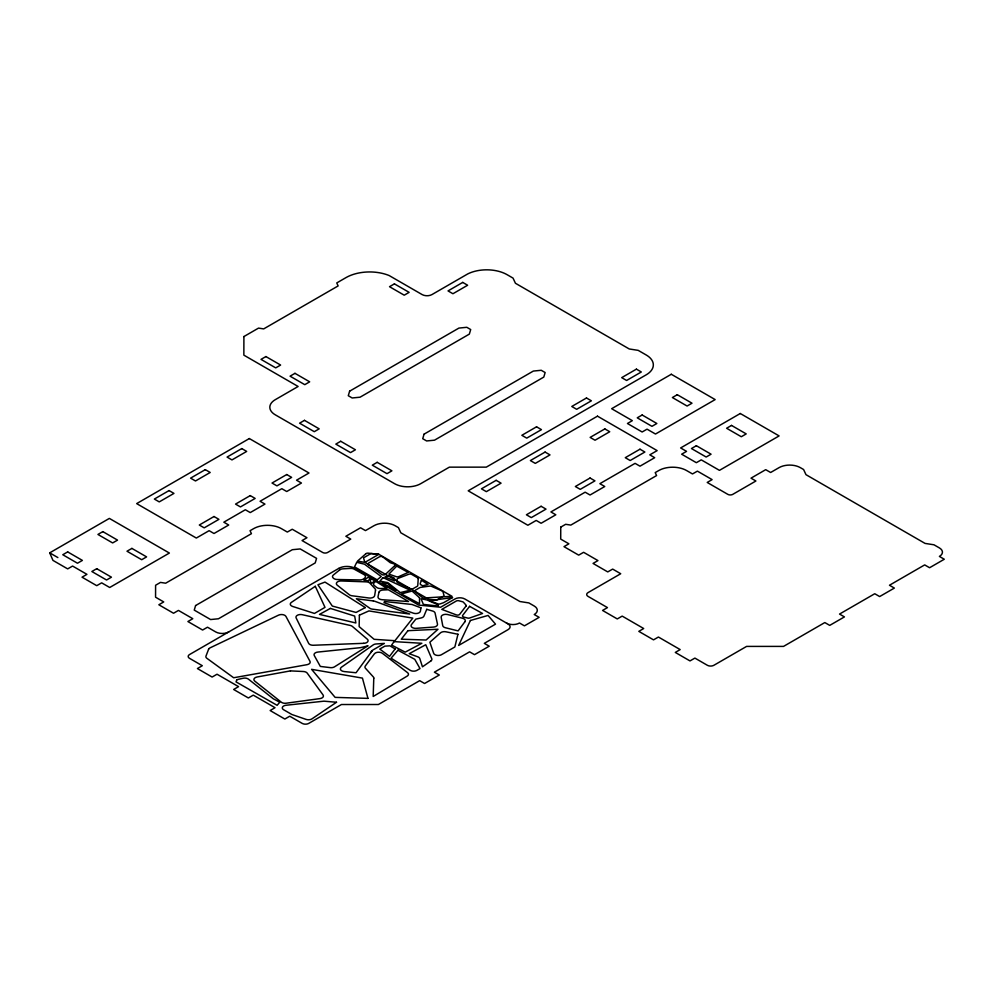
<?xml version="1.0" encoding="UTF-8"?>
<svg xmlns="http://www.w3.org/2000/svg" width="994" height="994" viewBox="0 0 994 994"><rect width="100%" height="100%" fill="white"/><g stroke="black" fill="none" stroke-linecap="round" stroke-linejoin="round"><path stroke-width="1.49" d="M370.787 652.611L371.831 650.635M49.7 552.85L109.365 518.408L169.378 553.049L109.713 587.491L101.649 582.844L96.741 585.677L82.03 577.179L86.938 574.346L72.587 566.058L67.679 568.891L52.968 560.405L49.7 552.85L57.876 557.572M506.455 623.014A9.244 5.343 0 0 0 519.527 623.014L524.434 625.847L539.146 617.349L534.238 614.528A10.4 6.001 0 0 0 534.238 606.029L528.833 602.911L519.899 601.519L400.831 532.784L398.432 527.628L395.165 525.739A15.022 8.673 0 0 0 373.918 525.739L365.469 530.61L360.561 527.777L345.85 536.275L350.758 539.108L327.598 552.478A3.467 2 0 0 1 322.69 552.478L302.052 540.562L306.96 537.729L292.248 529.243L287.341 532.063L281.414 528.646A19.644 11.344 0 0 0 253.632 528.646L250.053 530.709L251.432 533.679L165.663 583.205L160.506 582.409L155.598 585.242L155.561 597.208L163.737 601.929L158.829 604.762L173.54 613.248L178.448 610.415L192.799 618.703L187.891 621.536L202.602 630.034L207.51 627.202L215.686 631.923A9.244 5.343 0 0 0 228.757 631.923M243.903 336.556L243.853 355.144L298.125 386.48L275.239 399.7A18.488 10.673 0 0 0 275.239 414.796L394.568 483.68A18.488 10.673 0 0 0 420.723 483.68L449.35 467.155L486.302 467.143L646.224 374.813A24.278 14.015 0 0 0 646.224 354.995L638.185 350.36L629.252 348.969L515.439 283.265L513.041 278.109L507.139 274.704A28.901 16.687 0 0 0 467.689 273.946L431.943 294.584A6.933 4.001 0 0 1 422.139 294.584L389.188 275.562A33.523 19.358 0 0 0 345.987 277.612L336.755 282.942L338.134 285.924L263.683 328.902L258.527 328.107L243.903 336.556M560.753 527.131L560.715 539.096L568.891 543.817L563.983 546.65L578.694 555.137L583.602 552.304L597.953 560.591L593.045 563.424L607.756 571.923L612.664 569.09L620.728 573.737L588.038 592.61A4.622 2.671 0 0 0 588.038 596.388L607.471 607.607L602.563 610.44L617.274 618.939L622.182 616.106L643.702 628.531L638.807 631.364L653.518 639.863L658.413 637.03L680.182 649.591L675.286 652.424L689.998 660.923L694.893 658.09L707.355 665.284A4.622 2.671 0 0 0 713.891 665.284L746.593 646.411L783.545 646.398L824.821 622.555L829.729 625.388L844.44 616.901L839.532 614.068L874.757 593.729L879.653 596.562L894.364 588.075L889.468 585.242L924.681 564.903L929.589 567.736L944.3 559.237L939.392 556.416A10.4 6.001 0 0 0 939.392 547.918L933.987 544.799L925.054 543.407L805.985 474.672L803.587 469.516L800.319 467.627A15.022 8.673 0 0 0 779.072 467.627L770.623 472.498L765.715 469.665L751.004 478.164L755.912 480.997L732.752 494.366A3.467 2 0 0 1 727.844 494.366L707.206 482.45L712.114 479.617L697.403 471.131L692.495 473.952L686.568 470.535A19.644 11.344 0 0 0 658.786 470.535L655.208 472.597L656.587 475.567L570.817 525.093L565.661 524.298L560.753 527.131M419.543 597.804L419.518 603.681L401.315 593.965L412.075 591.045L419.543 597.804M359.381 615.162L359.145 626.618L374.142 639.316L394.929 640.708L412.808 618.106L368.936 610.912L359.381 615.162M373.781 678.144L373.185 696.483L407.18 676.094A4.622 2.671 0 0 0 407.54 672.64L382.33 653.269A4.622 2.671 0 0 0 374.39 653.816L365.332 665.992A4.622 2.671 0 0 0 365.481 668.291L373.259 676.852A4.622 2.671 0 0 1 373.781 678.144M418.226 578.781L417.766 585.491A2.311 1.329 0 0 1 417.082 586.385L413.243 588.597A2.311 1.329 0 0 1 410.124 588.672L397.687 582.646A2.311 1.329 0 0 1 396.867 581.54L397.091 579.378A2.311 1.329 0 0 1 398.122 578.359L408.782 574.246A2.311 1.329 0 0 1 411.702 574.408L417.542 577.787A2.311 1.329 0 0 1 418.226 578.781M420.947 607.843L420.425 611.148A4.622 2.671 0 0 1 413.38 613.174L384.019 602.675L384.504 601.494L412.013 604.476L420.947 607.843M375.521 590.237L374.639 595.654A4.622 2.671 0 0 1 369.01 598.015L352.025 595.766A4.622 2.671 0 0 1 349.316 594.735L337.264 585.205A4.622 2.671 0 0 1 336.941 582.347A4.622 2.671 0 0 1 341.277 580.968L366.214 581.863A4.622 2.671 0 0 1 370.017 583.279L375.011 588.734A4.622 2.671 0 0 1 375.521 590.237M378.925 592.337L378.018 596.735A4.622 2.671 0 0 0 382.069 599.705L408.571 601.532L388.319 589.765L383.162 590.001A4.622 2.671 0 0 0 378.925 592.337M457.948 634.259L454.842 646.982L441.485 654.686A4.622 2.671 0 0 1 436.875 655.357A4.622 2.671 0 0 1 433.682 653.319L429.868 642.223L440.516 632.843A4.622 2.671 0 0 1 445.921 631.799L457.948 634.259M195.594 605.557L194.252 610.105L210.604 619.548L218.481 618.765L315.21 562.927L316.564 558.367L300.213 548.937L292.335 549.707L195.594 605.557M349.627 391.176L348.285 395.724L352.174 397.973L360.052 397.202L469.342 334.108L470.684 329.548L466.795 327.299L458.917 328.082L349.627 391.176M424.065 434.154L422.723 438.714L426.625 440.951L434.502 440.18L543.793 377.086L545.134 372.539L541.245 370.29L533.356 371.06L424.065 434.154M421.406 580.198L420.251 583.54A2.311 1.329 0 0 0 420.884 584.745L422.698 585.801L428.041 584.46L421.406 580.198M371.085 578.67L370.476 580.347A4.622 2.671 0 0 0 370.737 581.925L371.756 583.341L374.663 580.782L371.085 578.67M236.845 679.71L236.038 681.884L277.115 705.318L279.761 702.224L273.338 698.807L248.45 679.163A4.622 2.671 0 0 0 242.983 678.268L236.845 679.71M208.591 649.293L205.994 656.065A4.622 2.671 0 0 0 206.889 658.301L233.665 677.759L306.935 664.7A4.622 2.671 0 0 0 309.991 661.358L285.937 616.404A4.622 2.671 0 0 0 278.568 615.137L210.156 647.815A4.622 2.671 0 0 0 208.591 649.293M369.818 577.874L368.65 580.844L363.841 580.21L368.451 577.092L369.818 577.874M426.749 609.334L423.941 616.094A4.622 2.671 0 0 1 421.083 617.957L415.852 619.113L411.491 624.567A4.622 2.671 0 0 0 411.951 627.264A4.622 2.671 0 0 0 416.262 628.332L433.471 627.077A4.622 2.671 0 0 0 437.484 624.095L435.074 613.074A4.622 2.671 0 0 0 432.564 611.024L426.749 609.334M470.411 620.48L458.656 645.429L495.509 624.145L488.079 615.448L470.411 620.48M356.722 562.331L354.523 566.853L377.148 579.837L381.211 576.532L364.475 564.17L356.722 562.331M394.059 641.615L391.611 645.081L405.192 652.139L421.841 643.292L394.059 641.615M372.191 650.71L356.038 672.752L344.172 671.559A4.622 2.671 0 0 1 341.402 667.235L373.185 644.92A4.622 2.671 0 0 1 376.204 643.963L384.355 643.404L373.172 649.865A4.622 2.671 0 0 0 372.191 650.71M464.919 621.722L458.11 630.892L445.511 627.773A4.622 2.671 0 0 1 442.728 625.599L441.162 617.274A4.622 2.671 0 0 1 447.573 614.528L462.483 618.218A4.622 2.671 0 0 1 464.919 621.722M395.115 648.933L389.561 656.363L379.77 649.082L384.889 646.125L389.946 645.839L395.115 648.933M465.975 606.116L459.7 614.317A2.311 1.329 0 0 1 456.308 614.888L441.808 609.384L456.283 601.035A2.311 1.329 0 0 1 458.893 600.774L462.421 601.718A2.311 1.329 0 0 1 463.49 602.302L465.9 604.948A2.311 1.329 0 0 1 465.975 606.116M469.59 606.328L462.695 615.348A2.311 1.329 0 0 0 463.875 617.112L467.615 618.057A2.311 1.329 0 0 0 469.752 617.982L482.55 613.472L469.59 606.328M407.925 630.681L401.303 639.192L426.091 640.024L438.006 629.252L407.925 630.681M397.985 650.238L391.089 658.177L410.187 670.291A4.622 2.671 0 0 0 416.884 670.391L420.015 668.577L414.771 659.32L397.985 650.238M383.112 577.626L379.857 581.117L387.759 582.621L400.222 592.598L410.087 590.225L383.112 577.626M396.73 566.12L388.853 574.11L396.246 576.669A2.311 1.329 0 0 0 398.855 576.582L408.223 572.407L396.73 566.12M375.645 581.316L374.204 582.695A4.622 2.671 0 0 0 374.44 585.652L376.701 587.429A4.622 2.671 0 0 0 380.603 588.523L387.026 588.386L375.645 581.316M394.73 565.723L385.448 574.321A2.311 1.329 0 0 1 381.671 574.433L368.575 564.741A2.311 1.329 0 0 1 368.762 562.977L379.41 556.826A2.311 1.329 0 0 1 382.889 556.975L390.008 562.505A2.311 1.329 0 0 0 390.779 562.89L393.86 563.834A2.311 1.329 0 0 1 394.73 565.723M365.867 553.745L357.529 561.076L363.531 562.157A2.311 1.329 0 0 0 365.854 561.821L378.851 554.317L451.959 596.276L423.009 598.065L415.33 591.79A2.311 1.329 0 0 1 415.579 590.088L419.716 587.69A2.311 1.329 0 0 1 420.81 587.342L429.545 586.125A2.311 1.329 0 0 1 431.483 586.348L442.777 591.231L444.119 595.779L436.677 600.078L428.799 599.307L364.86 562.393L363.518 557.845L370.961 553.546L378.851 554.317L368.227 553.173A2.311 1.329 0 0 0 365.867 553.745M339.613 569.96L333.363 575.017A4.622 2.671 0 0 0 333.176 577.949A11.717 6.759 0 0 0 333.649 578.396A4.622 2.671 0 0 0 337.252 579.502L359.766 579.937A4.622 2.671 0 0 0 363.58 578.893L364.525 578.185A4.622 2.671 0 0 0 364.065 574.631L354.162 569.14A4.622 2.671 0 0 0 350.497 568.419L342.905 568.854A4.622 2.671 0 0 0 339.613 569.96M430.824 660.985L422.462 666.825L419.791 658.575A4.622 2.671 0 0 0 417.728 656.81L409.23 653.692L425.743 644.733L431.744 658.637A4.622 2.671 0 0 1 430.824 660.985M336.519 702.261L311.992 718.848A4.622 2.671 0 0 1 306.115 719.407L291.888 714.512L283.663 709.766A4.622 2.671 0 0 1 282.507 707.094A4.622 2.671 0 0 1 286.073 705.255L324.007 701.168L336.519 702.261M315.297 586.298L291.379 602.389A4.622 2.671 0 0 0 292.646 606.452L314.477 613.435L325.001 607.359L315.297 586.298M367.805 645.901L334.556 666.812A4.622 2.671 0 0 1 330.207 667.62L320.329 666.427L314.266 655.518A4.622 2.671 0 0 1 317.856 652.064L360.424 647.666L367.805 645.901M265.907 356.56L261 359.381L275.711 367.879L280.619 365.046L265.907 356.56M394.419 283.862L389.511 286.694L404.223 295.193L409.13 292.36L394.419 283.862M294.969 373.334L290.062 376.167L304.773 384.666L309.681 381.833L294.969 373.334M462.732 282.408L448.021 290.907L452.929 293.739L467.64 285.241L462.732 282.408M249.332 438.553L136.663 503.61L196.327 538.052L209.113 530.672L214.008 533.505L228.719 525.018L223.824 522.185L245.344 509.748L250.252 512.581L264.963 504.095L260.068 501.262L281.824 488.688L286.732 491.521L301.443 483.034L296.535 480.201L308.997 473.007L249.332 438.553M169.067 490.564L154.356 499.063L159.251 501.895L173.962 493.397L169.067 490.564M205.298 469.64L190.587 478.139L195.495 480.972L210.206 472.473L205.298 469.64M241.778 448.58L227.067 457.078L231.975 459.911L246.686 451.413L241.778 448.58M67.679 551.906L62.771 554.739L77.482 563.225L82.39 560.405L67.679 551.906M102.829 531.616L97.921 534.449L112.633 542.935L117.54 540.115L102.829 531.616M304.475 420.35L299.579 423.183L314.29 431.682L319.186 428.849L304.475 420.35M96.741 568.692L91.846 571.513L106.557 580.011L111.452 577.179L96.741 568.692M131.891 548.402L126.983 551.223L141.695 559.721L146.603 556.888L131.891 548.402M340.718 441.274L335.823 444.107L350.534 452.605L355.43 449.773L340.718 441.274M214.008 516.52L199.297 525.018L204.205 527.851L218.916 519.353L214.008 516.52M250.252 495.596L235.541 504.095L240.449 506.928L255.16 498.429L250.252 495.596M286.732 474.536L272.021 483.034L276.928 485.867L291.64 477.368L286.732 474.536M377.198 462.334L372.29 465.167L387.001 473.666L391.909 470.833L377.198 462.334M536.549 426.811L521.838 435.297L526.745 438.13L541.457 429.632L536.549 426.811M586.485 397.985L571.774 406.471L576.669 409.304L591.38 400.806L586.485 397.985M636.409 369.147L621.697 377.645L626.605 380.478L641.316 371.98L636.409 369.147M597.481 416.163L468.199 490.812L527.864 525.254L536.201 520.434L541.109 523.266L555.82 514.78L550.912 511.947L585.155 492.179L590.051 495.012L604.762 486.513L599.867 483.68L635.079 463.353L639.987 466.186L654.698 457.687L649.79 454.854L657.146 450.617L597.481 416.163M671.298 374.266L611.633 408.708L632.333 420.661L627.438 423.494L642.149 431.992L647.044 429.159L655.493 434.03L715.158 399.588L671.298 374.266M338.805 568.382L189.531 654.561A4.622 2.671 0 0 0 189.531 658.339L202.316 665.719L197.408 668.552L212.12 677.051L217.027 674.218L238.56 686.643L233.652 689.476L248.363 697.974L253.271 695.141L275.027 707.703L270.132 710.536L284.843 719.035L289.739 716.202L302.201 723.396A4.622 2.671 0 0 0 308.749 723.396L341.439 704.522L378.391 704.51L419.667 680.666L424.575 683.499L439.286 675.013L434.378 672.18L469.603 651.84L474.511 654.673L489.222 646.187L484.314 643.354L508.083 629.624A6.933 4.001 0 0 0 508.083 623.959L464.782 598.96A6.933 4.001 0 0 0 454.979 598.96L440.628 607.235L418.71 605.085L355.144 568.382A11.555 6.672 0 0 0 338.805 568.382M496.155 480.326L481.444 488.824L486.352 491.657L501.063 483.159L496.155 480.326M545.097 452.071L530.386 460.57L535.294 463.39L550.005 454.904L545.097 452.071M604.837 428.911L590.125 437.397L595.033 440.23L609.744 431.731L604.837 428.911M642.149 414.995L637.241 417.828L651.952 426.327L656.86 423.494L642.149 414.995M677.287 394.705L672.379 397.538L687.09 406.037L691.998 403.204L677.287 394.705M541.109 506.281L526.398 514.78L531.305 517.601L546.017 509.114L541.109 506.281M590.051 478.027L575.34 486.513L580.247 489.346L594.959 480.86L590.051 478.027M639.987 449.201L625.276 457.687L630.171 460.52L644.882 452.022L639.987 449.201M740.281 413.504L680.629 447.946L686.556 451.363L681.648 454.196L696.359 462.695L701.267 459.862L719.457 470.361L779.11 435.919L740.281 413.504M696.359 445.71L691.451 448.542L706.162 457.029L711.07 454.196L696.359 445.71M731.509 425.42L726.602 428.252L741.313 436.739L746.221 433.906L731.509 425.42M452.518 597.543L443.796 602.575A2.311 1.329 0 0 1 443.349 602.774L440.193 603.867A2.311 1.329 0 0 1 437.683 603.818L429.88 600.662L452.518 597.543M330.381 608.403L319.496 614.404L355.864 622.977L354.672 616.069L330.381 608.403M365.307 607.57L356.063 612.441L332.294 606.054L317.931 584.77L324.988 582.086L365.307 607.57M387.523 576.122L385.001 576.918L394.556 580.956L394.556 578.843A2.311 1.329 0 0 0 393.624 577.775L390.008 576.222A2.311 1.329 0 0 0 387.523 576.122M290.447 670.888L257.098 676.989A4.622 2.671 0 0 0 254.762 681.101L281.314 702.186A4.622 2.671 0 0 0 286.123 703.218L319.869 698.62A4.622 2.671 0 0 0 323.075 694.992L307.233 673.137A4.622 2.671 0 0 0 303.356 671.509L290.447 670.888M363.754 643.317L313.383 645.255A4.622 2.671 0 0 1 308.637 643.317L296.137 617.92A4.622 2.671 0 0 1 297.479 615.224A4.622 2.671 0 0 1 302.263 614.702L350.211 625.437A4.622 2.671 0 0 1 352.373 626.431L367.283 639.167A4.622 2.671 0 0 1 367.606 641.826A4.622 2.671 0 0 1 363.754 643.317M367.954 698.372L335.127 697.378L311.594 669.335L362.437 678.107L367.954 698.372M387.3 583.205L382.243 582.795L395.972 590.361L387.3 583.205M438.366 606.091L423.357 604.389L421.071 598.748L427.01 599.978L438.118 604.886L438.366 606.091M373.334 600.935L356.349 598.736L369.743 608.216A4.622 2.671 0 0 0 372.303 609.136L409.714 614.031L374.8 601.283A4.622 2.671 0 0 0 373.334 600.935"/></g></svg>
